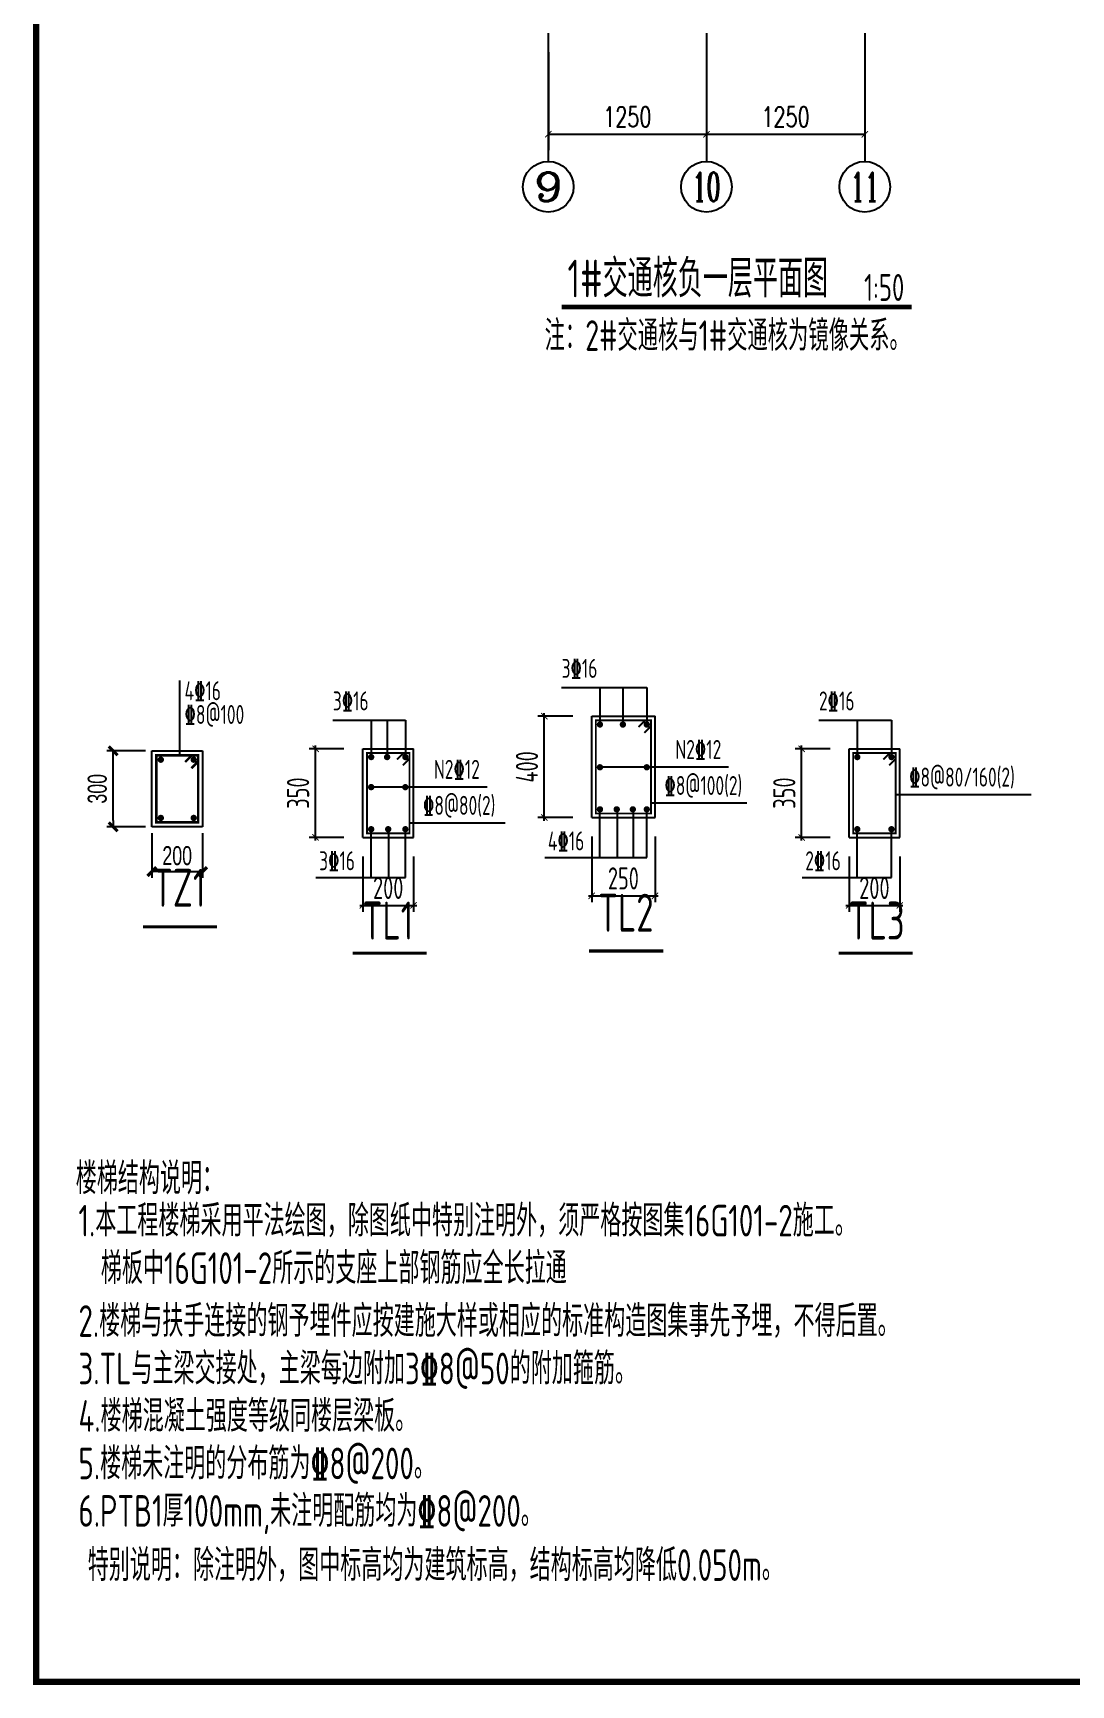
# Model space of a CAD drawing. Extents: x -812054 to 22247, y -644080 to 1003627.
# Drawn here: x -158451 to -150251, y -155995 to -142946 of the extents above; entities that cross this region are included whole.
import ezdxf
from ezdxf.enums import TextEntityAlignment as Align

# ---------------------------------------------------------------- set-up
doc = ezdxf.new("R2010")
doc.units = 0
doc.header["$LTSCALE"] = 1000
doc.layers.get('0').update_dxf_attribs({"linetype": 'CONTINUOUS'})
doc.layers.get('DEFPOINTS').update_dxf_attribs({"linetype": 'CONTINUOUS'})
for name, color, linetype in [('-TK', 7, 'CONTINUOUS'), ('A-AXIS_TEXT', 7, 'CONTINUOUS'), ('AXIS', 3, 'CONTINUOUS'), ('DIM', 2, 'CONTINUOUS'), ('DIM_SYMB', 3, 'CONTINUOUS'), ('FSK_DIM', 3, 'CONTINUOUS'), ('NUM', 7, 'CONTINUOUS'), ('PUB_DIM', 3, 'CONTINUOUS'), ('PUB_TEXT', 2, 'CONTINUOUS'), ('REIN', 6, 'CONTINUOUS'), ('Sbeam-s', 3, 'CONTINUOUS'), ('TEXT', 2, 'CONTINUOUS'), ('THIN', 7, 'CONTINUOUS'), ('大样详图_文字', 60, 'CONTINUOUS')]:
    doc.layers.add(name, color=color, linetype=linetype)
doc.layers.add('AXIS_TEXT', color=7, linetype='CONTINUOUS', lineweight=20)
doc.styles.add('_TCH_AXIS', font='COMPLEX', dxfattribs={"bigfont": 'GBCBIG'})
doc.styles.add('_TCH_DIM_T3', font='SIMPLEX', dxfattribs={"width": 0.705882, "bigfont": 'GBCBIG'})
doc.styles.add('BW_Dim', font='Bweng.shx', dxfattribs={"width": 0.7, "bigfont": 'hztxt.shx'})
doc.styles.add('COMPLEX', font='COMPLEX')
doc.styles.add('TSSD_DIMENSION', font='Tssdeng.shx', dxfattribs={"width": 0.7, "bigfont": 'tssdchn.shx'})
doc.styles.add('TSSD_Norm', font='Tssdeng.shx', dxfattribs={"bigfont": 'tssdchn.shx'})
doc.styles.add('TSSD_REIN', font='tssdeng.shx', dxfattribs={"width": 0.7, "height": 300, "bigfont": 'tssdchn.shx'})
doc.dimstyles.new('_TCH_ARCH&&50', dxfattribs={"dimtxt": 157.5, "dimasz": 50, "dimexe": 125, "dimexo": 150, "dimgap": 58.75, "dimtad": 1, "dimdec": 0, "dimzin": 0, "dimdsep": 46, "dimtxsty": '_TCH_DIM_T3', "dimblk": 'ARCHTICK', "dimcen": 0.09, "dimclrt": 7, "dimazin": 0, "dimtfac": 1, "dimtdec": 0, "dimtix": 1, "dimtmove": 2, "dimatfit": 3, "dimldrblk": 'ARCHTICK', "dimfxl": 1, "dimtolj": 1, "dimtzin": 0, "dimarcsym": 0})
doc.dimstyles.new('Cyz_25_50', dxfattribs={"dimtxt": 150, "dimasz": 50, "dimexe": 50, "dimexo": 50, "dimgap": 50, "dimtad": 1, "dimdec": 0, "dimlfac": 0.5, "dimzin": 0, "dimdsep": 46, "dimtxsty": 'BW_Dim', "dimblk": '_bwk', "dimcen": 0, "dimclrt": 7, "dimadec": 0, "dimazin": 0, "dimtfac": 1, "dimtdec": 0, "dimtix": 1, "dimtmove": 2, "dimatfit": 0, "dimfxl": 1, "dimtolj": 1, "dimtzin": 0, "dimarcsym": 0})
doc.dimstyles.new('TSSD_50_50', dxfattribs={"dimtxt": 175, "dimasz": 50, "dimexe": 50, "dimexo": 150, "dimgap": 50, "dimtad": 1, "dimdec": 0, "dimzin": 0, "dimdsep": 46, "dimtxsty": 'TSSD_DIMENSION', "dimblk": 'ARCHTICK', "dimcen": 0, "dimdle": 25, "dimclrt": 7, "dimadec": 0, "dimazin": 0, "dimtfac": 1, "dimtdec": 0, "dimtix": 1, "dimtmove": 2, "dimatfit": 3, "dimfxl": 1, "dimtolj": 1, "dimtzin": 0, "dimarcsym": 0})

# ---------------------------------------------------------------- blocks, each defined once
blk = doc.blocks.new('A1')
at = {"const_width": 100}
blk.add_lwpolyline([(2500, 58400), (2500, 1000), (83100, 1000), (83100, 58400)], close=True, dxfattribs=at)
blk = doc.blocks.new('_ArchTick')
at = {"color": 0, "linetype": 'ByBlock', "const_width": 0.15}
blk.add_lwpolyline([(-0.5, -0.5), (0.5, 0.5)], dxfattribs=at)
blk = doc.blocks.new('*D1130')
at = {"layer": 'DEFPOINTS', "color": 0, "transparency": 16777216}
for p in [(-155845, -149300), (-155445, -149300), (-155445, -149837)]:
    blk.add_point(p, dxfattribs=at)
at = {"layer": 'DIM', "color": 0, "lineweight": -2, "transparency": 16777216}
for p, q in [((-155845, -149450), (-155845, -149887)), ((-155445, -149450), (-155445, -149887)), ((-155870, -149837), (-155420, -149837))]:
    blk.add_line(p, q, dxfattribs=at)
at = {"layer": 'DIM', "color": 0, "lineweight": -2, "transparency": 16777216, "xscale": 50, "yscale": 50, "zscale": 50, "rotation": 180}
blk.add_blockref('_ArchTick', (-155845, -149837), dxfattribs=at)
at = {"layer": 'DIM', "color": 0, "lineweight": -2, "transparency": 16777216, "xscale": 50, "yscale": 50, "zscale": 50}
blk.add_blockref('_ArchTick', (-155445, -149837), dxfattribs=at)
at = {"layer": 'DIM', "color": 7, "transparency": 16777216, "insert": (-155645, -149699), "char_height": 175, "attachment_point": 5, "style": 'TSSD_DIMENSION'}
blk.add_mtext('\\A1;200', dxfattribs=at)
blk = doc.blocks.new('*D1131')
at = {"layer": 'DEFPOINTS', "color": 0, "transparency": 16777216}
for p in [(-156219, -148600), (-155845, -148600), (-155845, -149300)]:
    blk.add_point(p, dxfattribs=at)
at = {"layer": 'DIM', "color": 0, "lineweight": -2, "transparency": 16777216}
for p, q in [((-155995, -148600), (-156269, -148600)), ((-156219, -149325), (-156219, -148575)), ((-155995, -149300), (-156269, -149300))]:
    blk.add_line(p, q, dxfattribs=at)
at = {"layer": 'DIM', "color": 0, "lineweight": -2, "transparency": 16777216, "xscale": 50, "yscale": 50, "zscale": 50}
for p, rotation in [((-156219, -148600), 90), ((-156219, -149300), 270)]:
    blk.add_blockref('_ArchTick', p, dxfattribs=dict(at, rotation=rotation))
at = {"layer": 'DIM', "color": 7, "transparency": 16777216, "insert": (-156357, -148950), "char_height": 175, "attachment_point": 5, "rotation": 90, "style": 'TSSD_DIMENSION'}
blk.add_mtext('\\A1;350', dxfattribs=at)
blk = doc.blocks.new('_bwk')
blk.add_line((-1, 0), (0, 0))
at = {"const_width": 0.5}
blk.add_lwpolyline([(-0.7, -0.7), (0.7, 0.7)], dxfattribs=at)
blk = doc.blocks.new('*D1132')
at = {"layer": 'DEFPOINTS', "color": 0, "transparency": 16777216}
for p in [(-157818, -148616), (-157512, -148616), (-157512, -149216)]:
    blk.add_point(p, dxfattribs=at)
at = {"layer": 'FSK_DIM', "color": 0, "lineweight": -2, "transparency": 16777216}
for p, q in [((-157562, -148616), (-157868, -148616)), ((-157818, -149166), (-157818, -148666)), ((-157562, -149216), (-157868, -149216))]:
    blk.add_line(p, q, dxfattribs=at)
at = {"layer": 'FSK_DIM', "color": 0, "lineweight": -2, "transparency": 16777216, "xscale": 50, "yscale": 50, "zscale": 50}
for p, rotation in [((-157818, -148616), 90), ((-157818, -149216), 270)]:
    blk.add_blockref('_bwk', p, dxfattribs=dict(at, rotation=rotation))
at = {"layer": 'FSK_DIM', "color": 7, "transparency": 16777216, "insert": (-157943, -148916), "char_height": 150, "attachment_point": 5, "rotation": 90, "style": 'BW_Dim'}
blk.add_mtext('\\A1;300', dxfattribs=at)
blk = doc.blocks.new('*D1133')
at = {"layer": 'DEFPOINTS', "color": 0, "transparency": 16777216}
for p in [(-157512, -149216), (-157112, -149216), (-157112, -149570)]:
    blk.add_point(p, dxfattribs=at)
at = {"layer": 'FSK_DIM', "color": 0, "lineweight": -2, "transparency": 16777216}
for p, q in [((-157512, -149266), (-157512, -149620)), ((-157112, -149266), (-157112, -149620)), ((-157462, -149570), (-157162, -149570))]:
    blk.add_line(p, q, dxfattribs=at)
at = {"layer": 'FSK_DIM', "color": 0, "lineweight": -2, "transparency": 16777216, "xscale": 50, "yscale": 50, "zscale": 50, "rotation": 180}
blk.add_blockref('_bwk', (-157512, -149570), dxfattribs=at)
at = {"layer": 'FSK_DIM', "color": 0, "lineweight": -2, "transparency": 16777216, "xscale": 50, "yscale": 50, "zscale": 50}
blk.add_blockref('_bwk', (-157112, -149570), dxfattribs=at)
at = {"layer": 'FSK_DIM', "color": 7, "transparency": 16777216, "insert": (-157312, -149445), "char_height": 150, "attachment_point": 5, "style": 'BW_Dim'}
blk.add_mtext('\\A1;200', dxfattribs=at)
blk = doc.blocks.new('*D1139')
at = {"layer": 'DEFPOINTS', "color": 0, "transparency": 16777216}
for p in [(-154037, -149143), (-153537, -149143), (-153537, -149761)]:
    blk.add_point(p, dxfattribs=at)
at = {"layer": 'DIM', "color": 0, "lineweight": -2, "transparency": 16777216}
for p, q in [((-154037, -149293), (-154037, -149811)), ((-153537, -149293), (-153537, -149811)), ((-154062, -149761), (-153512, -149761))]:
    blk.add_line(p, q, dxfattribs=at)
at = {"layer": 'DIM', "color": 0, "lineweight": -2, "transparency": 16777216, "xscale": 50, "yscale": 50, "zscale": 50, "rotation": 180}
blk.add_blockref('_ArchTick', (-154037, -149761), dxfattribs=at)
at = {"layer": 'DIM', "color": 0, "lineweight": -2, "transparency": 16777216, "xscale": 50, "yscale": 50, "zscale": 50}
blk.add_blockref('_ArchTick', (-153537, -149761), dxfattribs=at)
at = {"layer": 'DIM', "color": 7, "transparency": 16777216, "insert": (-153787, -149624), "char_height": 175, "attachment_point": 5, "style": 'TSSD_DIMENSION'}
blk.add_mtext('\\A1;250', dxfattribs=at)
blk = doc.blocks.new('*D1140')
at = {"layer": 'DEFPOINTS', "color": 0, "transparency": 16777216}
for p in [(-154412, -148343), (-154037, -148343), (-154037, -149143)]:
    blk.add_point(p, dxfattribs=at)
at = {"layer": 'DIM', "color": 0, "lineweight": -2, "transparency": 16777216}
for p, q in [((-154187, -148343), (-154462, -148343)), ((-154412, -149168), (-154412, -148318)), ((-154187, -149143), (-154462, -149143))]:
    blk.add_line(p, q, dxfattribs=at)
at = {"layer": 'DIM', "color": 0, "lineweight": -2, "transparency": 16777216, "xscale": 50, "yscale": 50, "zscale": 50}
for p, rotation in [((-154412, -148343), 90), ((-154412, -149143), 270)]:
    blk.add_blockref('_ArchTick', p, dxfattribs=dict(at, rotation=rotation))
at = {"layer": 'DIM', "color": 7, "transparency": 16777216, "insert": (-154549, -148743), "char_height": 175, "attachment_point": 5, "rotation": 90, "style": 'TSSD_DIMENSION'}
blk.add_mtext('\\A1;400', dxfattribs=at)
blk = doc.blocks.new('*D1142')
at = {"layer": 'DEFPOINTS', "color": 0, "transparency": 16777216}
for p in [(-152004, -149300), (-151604, -149300), (-151604, -149837)]:
    blk.add_point(p, dxfattribs=at)
at = {"layer": 'DIM', "color": 0, "lineweight": -2, "transparency": 16777216}
for p, q in [((-152004, -149450), (-152004, -149887)), ((-151604, -149450), (-151604, -149887)), ((-152029, -149837), (-151579, -149837))]:
    blk.add_line(p, q, dxfattribs=at)
at = {"layer": 'DIM', "color": 0, "lineweight": -2, "transparency": 16777216, "xscale": 50, "yscale": 50, "zscale": 50, "rotation": 180}
blk.add_blockref('_ArchTick', (-152004, -149837), dxfattribs=at)
at = {"layer": 'DIM', "color": 0, "lineweight": -2, "transparency": 16777216, "xscale": 50, "yscale": 50, "zscale": 50}
blk.add_blockref('_ArchTick', (-151604, -149837), dxfattribs=at)
at = {"layer": 'DIM', "color": 7, "transparency": 16777216, "insert": (-151804, -149699), "char_height": 175, "attachment_point": 5, "style": 'TSSD_DIMENSION'}
blk.add_mtext('\\A1;200', dxfattribs=at)
blk = doc.blocks.new('*D1143')
at = {"layer": 'DEFPOINTS', "color": 0, "transparency": 16777216}
for p in [(-152379, -148600), (-152004, -148600), (-152004, -149300)]:
    blk.add_point(p, dxfattribs=at)
at = {"layer": 'DIM', "color": 0, "lineweight": -2, "transparency": 16777216}
for p, q in [((-152154, -148600), (-152429, -148600)), ((-152379, -149325), (-152379, -148575)), ((-152154, -149300), (-152429, -149300))]:
    blk.add_line(p, q, dxfattribs=at)
at = {"layer": 'DIM', "color": 0, "lineweight": -2, "transparency": 16777216, "xscale": 50, "yscale": 50, "zscale": 50}
for p, rotation in [((-152379, -148600), 90), ((-152379, -149300), 270)]:
    blk.add_blockref('_ArchTick', p, dxfattribs=dict(at, rotation=rotation))
at = {"layer": 'DIM', "color": 7, "transparency": 16777216, "insert": (-152516, -148950), "char_height": 175, "attachment_point": 5, "rotation": 90, "style": 'TSSD_DIMENSION'}
blk.add_mtext('\\A1;350', dxfattribs=at)
blk = doc.blocks.new('_AXISO')
blk.add_circle((0, 0), 0.5)
at = {"layer": 'A-AXIS_TEXT', "style": 'COMPLEX', "width": 1.041667}
blk.add_attdef('A', text='', height=0.56, dxfattribs=at).set_placement((-0.25, -0.28), (0.25, -0.28), align=Align.FIT)
blk = doc.blocks.new('*D1074')
at = {"layer": 'DEFPOINTS', "color": 0, "transparency": 16777216}
for p in [(-154380, -142946), (-153131, -142946), (-153131, -143746)]:
    blk.add_point(p, dxfattribs=at)
at = {"layer": 'PUB_DIM', "color": 0, "lineweight": -2, "transparency": 16777216}
for p, q in [((-154380, -143096), (-154380, -143871)), ((-153131, -143096), (-153131, -143871)), ((-154380, -143746), (-153131, -143746))]:
    blk.add_line(p, q, dxfattribs=at)
at = {"layer": 'PUB_DIM', "color": 0, "lineweight": -2, "transparency": 16777216, "xscale": 50, "yscale": 50, "zscale": 50, "rotation": 180}
blk.add_blockref('_ArchTick', (-154380, -143746), dxfattribs=at)
at = {"layer": 'PUB_DIM', "color": 0, "lineweight": -2, "transparency": 16777216, "xscale": 50, "yscale": 50, "zscale": 50}
blk.add_blockref('_ArchTick', (-153131, -143746), dxfattribs=at)
at = {"layer": 'PUB_DIM', "color": 7, "transparency": 16777216, "insert": (-153756, -143609), "char_height": 157.5, "attachment_point": 5, "style": '_TCH_DIM_T3'}
blk.add_mtext('\\A1;1250', dxfattribs=at)
blk = doc.blocks.new('*D1075')
at = {"layer": 'DEFPOINTS', "color": 0, "transparency": 16777216}
for p in [(-153131, -142946), (-151880, -142946), (-151880, -143746)]:
    blk.add_point(p, dxfattribs=at)
at = {"layer": 'PUB_DIM', "color": 0, "lineweight": -2, "transparency": 16777216}
for p, q in [((-153131, -143096), (-153131, -143871)), ((-151880, -143096), (-151880, -143871)), ((-153131, -143746), (-151880, -143746))]:
    blk.add_line(p, q, dxfattribs=at)
at = {"layer": 'PUB_DIM', "color": 0, "lineweight": -2, "transparency": 16777216, "xscale": 50, "yscale": 50, "zscale": 50, "rotation": 180}
blk.add_blockref('_ArchTick', (-153131, -143746), dxfattribs=at)
at = {"layer": 'PUB_DIM', "color": 0, "lineweight": -2, "transparency": 16777216, "xscale": 50, "yscale": 50, "zscale": 50}
blk.add_blockref('_ArchTick', (-151880, -143746), dxfattribs=at)
at = {"layer": 'PUB_DIM', "color": 7, "transparency": 16777216, "insert": (-152506, -143609), "char_height": 157.5, "attachment_point": 5, "style": '_TCH_DIM_T3'}
blk.add_mtext('\\A1;1250', dxfattribs=at)

msp = doc.modelspace()

# ---------------------------------------------------------------- linework, layer by layer
at = {"layer": 'AXIS'}
for p, q in [((-154380.3, -142946.11), (-154380.3, -143960.72)), ((-153130.78, -142946.11), (-153130.78, -143960.72)), ((-151880.3, -142946.11), (-151880.3, -143960.72))]:
    msp.add_line(p, q, dxfattribs=at)
at = {"layer": 'DIM_SYMB', "const_width": 35}
msp.add_lwpolyline([(-154275.21, -145110.5), (-151508.55, -145110.5)], dxfattribs=at)
at = {"layer": 'NUM', "color": 7, "const_width": 25}
for points in [[(-157582.84, -150006.17), (-156997.78, -150006.17)], [(-154057.51, -150196.91), (-153472.45, -150196.91)], [(-155926.69, -150214.86), (-155341.63, -150214.86)], [(-152086.14, -150214.86), (-151501.08, -150214.86)]]:
    msp.add_lwpolyline(points, dxfattribs=at)
at = {"layer": 'REIN'}
for points, const_width in [([(-153667.67, -148427.83), (-153615.69, -148375.88), (-153569.76, -148375.88), (-153569.76, -149110.88), (-154004.76, -149110.88), (-154004.76, -148375.88), (-153569.76, -148375.88), (-153569.76, -148421.81), (-153621.71, -148473.79)], 15), ([(-155575.02, -148684.81), (-155523.04, -148632.86), (-155477.11, -148632.86), (-155477.11, -149267.86), (-155812.11, -149267.86), (-155812.11, -148632.86), (-155477.11, -148632.86), (-155477.11, -148678.79), (-155529.05, -148730.77)], 15), ([(-151734.46, -148684.81), (-151682.48, -148632.86), (-151636.56, -148632.86), (-151636.56, -149267.86), (-151971.56, -149267.86), (-151971.56, -148632.86), (-151636.56, -148632.86), (-151636.56, -148678.79), (-151688.5, -148730.77)], 15), ([(-157248.74, -148703.93), (-157196.02, -148651.25), (-157146.56, -148651.25), (-157146.56, -149181.25), (-157476.56, -149181.25), (-157476.56, -148651.25), (-157146.56, -148651.25), (-157146.56, -148700.71), (-157199.24, -148753.42)], 20)]:
    msp.add_lwpolyline(points, dxfattribs=dict(at, const_width=const_width))
at = {"layer": 'REIN', "const_width": 25}
for points in [[(-153984.76, -148408.38, 1), (-153959.76, -148408.38, 1)], [(-153803.41, -148408.38, 1), (-153778.41, -148408.38, 1)], [(-153614.76, -148408.38, 1), (-153589.76, -148408.38, 1)], [(-157454.06, -148686.25, 1), (-157429.06, -148686.25, 1)], [(-157194.06, -148686.25, 1), (-157169.06, -148686.25, 1)], [(-155792.11, -148665.36, 1), (-155767.11, -148665.36, 1)], [(-155666.26, -148665.36, 1), (-155641.26, -148665.36, 1)], [(-155522.11, -148665.36, 1), (-155497.11, -148665.36, 1)], [(-153984.76, -148746.16, 1), (-153959.76, -148746.16, 1)], [(-153614.76, -148746.16, 1), (-153589.76, -148746.16, 1)], [(-151951.56, -148665.36, 1), (-151926.56, -148665.36, 1)], [(-151681.56, -148665.36, 1), (-151656.56, -148665.36, 1)], [(-155792.11, -148903.14, 1), (-155767.11, -148903.14, 1)], [(-155522.11, -148903.14, 1), (-155497.11, -148903.14, 1)], [(-157454.06, -149146.25, 1), (-157429.06, -149146.25, 1)], [(-157194.06, -149146.25, 1), (-157169.06, -149146.25, 1)], [(-153984.76, -149078.38, 1), (-153959.76, -149078.38, 1)], [(-153852.11, -149078.38, 1), (-153827.11, -149078.38, 1)], [(-153725.14, -149078.38, 1), (-153700.14, -149078.38, 1)], [(-153614.76, -149078.38, 1), (-153589.76, -149078.38, 1)], [(-155792.11, -149235.36, 1), (-155767.11, -149235.36, 1)], [(-155657.75, -149235.36, 1), (-155632.75, -149235.36, 1)], [(-155522.11, -149235.36, 1), (-155497.11, -149235.36, 1)], [(-151951.56, -149235.36, 1), (-151926.56, -149235.36, 1)], [(-151681.56, -149235.36, 1), (-151656.56, -149235.36, 1)]]:
    msp.add_lwpolyline(points, format="xyb", close=True, dxfattribs=at)
at = {"layer": 'Sbeam-s'}
for p, q in [((-154037.26, -149143.38), (-154037.26, -148343.38)), ((-154037.26, -148343.38), (-153537.26, -148343.38)), ((-153537.26, -149143.38), (-153537.26, -148343.38)), ((-157511.56, -148616.25), (-157111.56, -148616.25)), ((-157511.56, -149216.25), (-157511.56, -148616.25)), ((-157111.56, -148616.25), (-157111.56, -149216.25)), ((-155844.61, -149300.36), (-155844.61, -148600.36)), ((-155844.61, -148600.36), (-155444.61, -148600.36)), ((-155444.61, -149300.36), (-155444.61, -148600.36)), ((-152004.06, -149300.36), (-152004.06, -148600.36)), ((-152004.06, -148600.36), (-151604.06, -148600.36)), ((-151604.06, -149300.36), (-151604.06, -148600.36)), ((-154037.26, -149143.38), (-153537.26, -149143.38)), ((-157111.56, -149216.25), (-157511.56, -149216.25)), ((-155844.61, -149300.36), (-155444.61, -149300.36)), ((-152004.06, -149300.36), (-151604.06, -149300.36))]:
    msp.add_line(p, q, dxfattribs=at)
at = {"layer": 'TEXT'}
for p, q in [((-154275.25, -148116.26), (-153602.26, -148116.26)), ((-153972.26, -148116.26), (-153972.26, -148395.88)), ((-153790.91, -148116.26), (-153790.91, -148395.88)), ((-153602.26, -148116.26), (-153602.26, -148395.88)), ((-156082.6, -148373.24), (-155509.61, -148373.24)), ((-155779.61, -148373.24), (-155779.61, -148652.86)), ((-155653.76, -148373.24), (-155653.76, -148652.86)), ((-155509.61, -148373.24), (-155509.61, -148652.86)), ((-152242.05, -148373.24), (-151669.06, -148373.24)), ((-151939.06, -148373.24), (-151939.06, -148652.86)), ((-151669.06, -148373.24), (-151669.06, -148652.86)), ((-152955.85, -148746.16), (-153972.26, -148746.16)), ((-154863.2, -148903.14), (-155779.61, -148903.14)), ((-150564.63, -148964.29), (-151636.56, -148964.29)), ((-153972.26, -149459.72), (-153972.26, -149078.38)), ((-153834.84, -149459.72), (-153834.84, -149078.38)), ((-153707.86, -149459.72), (-153707.86, -149078.38)), ((-153602.26, -149459.72), (-153602.26, -149078.38)), ((-152812.72, -149030.76), (-153569.76, -149030.76)), ((-155779.61, -149616.7), (-155779.61, -149235.36)), ((-155640.47, -149616.7), (-155640.47, -149235.36)), ((-155509.61, -149616.7), (-155509.61, -149235.36)), ((-154720.07, -149187.74), (-155477.11, -149187.74)), ((-151939.06, -149616.7), (-151939.06, -149235.36)), ((-151669.06, -149616.7), (-151669.06, -149235.36)), ((-154408.58, -149459.72), (-153602.26, -149459.72)), ((-156215.93, -149616.7), (-155509.61, -149616.7)), ((-152375.38, -149616.7), (-151669.06, -149616.7))]:
    msp.add_line(p, q, dxfattribs=at)
at = {"layer": '大样详图_文字', "color": 7}
msp.add_line((-157291.05, -148651.25), (-157291.05, -148061.58), dxfattribs=at)

# ---------------------------------------------------------------- block references
at = {"layer": '-TK', "xscale": 0.5, "yscale": 0.5, "zscale": 0.5}
msp.add_blockref('A1', (-159676.1, -156470.18), dxfattribs=at)
at = {"layer": 'AXIS'}
ref = msp.add_blockref('_AXISO', (-154380.3, -144160.72), dxfattribs=dict(at, xscale=400, yscale=400, zscale=400))
ref.add_attrib('A', '9', dxfattribs={"layer": 'AXIS_TEXT', "height": 226.27, "style": '_TCH_AXIS', "width": 1.5}).set_placement((-154493.44, -144273.86), (-154267.16, -144273.86), align=Align.FIT)
ref = msp.add_blockref('_AXISO', (-153130.78, -144160.72), dxfattribs=dict(at, xscale=400, yscale=400, zscale=400))
ref.add_attrib('A', '10', dxfattribs={"layer": 'AXIS_TEXT', "height": 226.274, "style": '_TCH_AXIS', "width": 0.724138}).set_placement((-153243.92, -144273.86), (-153017.65, -144273.86), align=Align.FIT)
ref = msp.add_blockref('_AXISO', (-151880.3, -144160.72), dxfattribs=dict(at, xscale=400, yscale=400, zscale=400))
ref.add_attrib('A', '11', dxfattribs={"layer": 'AXIS_TEXT', "height": 226.274, "style": '_TCH_AXIS', "width": 0.875}).set_placement((-151993.44, -144273.86), (-151767.16, -144273.86), align=Align.FIT)

# ---------------------------------------------------------------- texts
at = {"layer": 'NUM', "color": 1, "style": 'TSSD_Norm', "width": 0.7}
msp.add_text('TZ1', height=300, dxfattribs=at).set_placement((-157295.76, -149938.13), align=Align.BOTTOM_CENTER)
for s, p in [('TL2', (-153987.29, -150135.37)), ('TL1', (-155848.28, -150196.94)), ('TL3', (-152007.73, -150196.94))]:
    msp.add_text(s, height=300, dxfattribs=at).set_placement(p, align=Align.BOTTOM_LEFT)
at = {"layer": 'PUB_TEXT', "style": 'TSSD_REIN', "width": 0.7}
for s, height, p in [('1#交通核负一层平面图', 297.5, (-154228.77, -145034.14)), ('1:50', 212.5, (-151885.64, -145062.15))]:
    msp.add_text(s, height=height, dxfattribs=at).set_placement(p)
at = {"layer": 'PUB_TEXT', "color": 1, "style": 'TSSD_REIN', "width": 0.7}
msp.add_text('注：2#交通核与1#交通核为镜像关系。', height=241.1348, dxfattribs=at).set_placement((-154409.3, -145456.66))
at = {"layer": 'TEXT', "style": 'TSSD_REIN', "width": 0.7}
for s, p in [('楼梯结构说明：', (-158113.52, -152118.25)), ('1.本工程楼梯采用平法绘图，除图纸中特别注明外，须严格按图集16G101-2施工。', (-158092.16, -152452.52)), ('梯板中16G101-2所示的支座上部钢筋应全长拉通', (-157915.76, -152827.52)), ('2.楼梯与扶手连接的钢予埋件应按建施大样或相应的标准构造图集事先予埋，不得后置。', (-158092.16, -153245.38)), ('3.TL与主梁交接处，主梁每边附加3\x848@50的附加箍筋。', (-158092.16, -153620.38)), ('4.楼梯混凝土强度等级同楼层梁板。', (-158092.16, -153995.38)), ('5.楼梯未注明的分布筋为%%1328@200。', (-158092.16, -154370.38)), ('6.PTB1厚100mm,未注明配筋均为%%1328@200。', (-158092.16, -154745.38))]:
    msp.add_text(s, height=250, dxfattribs=at).set_placement(p)
at = {"layer": 'TEXT', "color": 153, "style": 'TSSD_REIN', "width": 0.7}
msp.add_text('特别说明：除注明外，图中标高均为建筑标高，结构标高均降低0.050m。', height=250, dxfattribs=at).set_placement((-158018.83, -155173.4))
at = {"layer": 'THIN', "color": 0, "style": 'TSSD_REIN', "width": 0.7}
for s, p in [('3\x8416', (-154275.25, -148085.01)), ('3\x8416', (-156082.6, -148341.99)), ('2%%13216', (-152242.05, -148341.99)), ('N2\x8412', (-153376.71, -148725.51)), ('N2\x8412', (-155284.06, -148882.49)), ('%%1328@80/160(2)', (-151529.85, -148943.64)), ('\x848@100(2)', (-153463.05, -149010.11)), ('%%1328@80(2)', (-155370.4, -149167.09)), ('4%%13216', (-154383.54, -149447.88)), ('3%%13216', (-156190.89, -149604.86)), ('2%%13216', (-152350.34, -149604.86))]:
    msp.add_text(s, height=150, dxfattribs=at).set_placement(p, align=Align.BOTTOM_LEFT)
at = {"layer": '大样详图_文字', "color": 7, "style": 'TSSD_REIN', "width": 0.7}
for s, p in [('4\x8416', (-157254.17, -148216.59)), ('\x848@100', (-157254.17, -148404.09))]:
    msp.add_text(s, height=150, dxfattribs=at).set_placement(p)

# ---------------------------------------------------------------- dimensions: what is measured, and where the dimension line sits
at = {"layer": 'DIM'}
for base, p1, p2, picture, middle in [((-154411.73, -148343.38), (-154037.26, -149143.38), (-154037.26, -148343.38), '*D1140', (-154549.23, -148743.38)), ((-156219.08, -148600.36), (-155844.61, -149300.36), (-155844.61, -148600.36), '*D1131', (-156356.58, -148950.36)), ((-152378.52, -148600.36), (-152004.06, -149300.36), (-152004.06, -148600.36), '*D1143', (-152516.02, -148950.36))]:
    dim = msp.add_linear_dim(base=base, p1=p1, p2=p2, angle=90, dimstyle='TSSD_50_50', override={"dimlfac": 0.5}, dxfattribs=at)
    dim.commit()
    dim.dimension.update_dxf_attribs({"geometry": picture, "text_midpoint": middle})
for base, p1, p2, picture, middle in [((-153537.26, -149761.5), (-154037.26, -149143.38), (-153537.26, -149143.38), '*D1139', (-153787.26, -149624)), ((-155444.61, -149836.85), (-155844.61, -149300.36), (-155444.61, -149300.36), '*D1130', (-155644.61, -149699.35)), ((-151604.06, -149836.85), (-152004.06, -149300.36), (-151604.06, -149300.36), '*D1142', (-151804.06, -149699.35))]:
    dim = msp.add_linear_dim(base=base, p1=p1, p2=p2, dimstyle='TSSD_50_50', override={"dimlfac": 0.5}, dxfattribs=at)
    dim.commit()
    dim.dimension.update_dxf_attribs({"geometry": picture, "text_midpoint": middle})
at = {"layer": 'FSK_DIM'}
dim = msp.add_linear_dim(base=(-157818.25, -148616.25), p1=(-157511.56, -149216.25), p2=(-157511.56, -148616.25), angle=90, dimstyle='Cyz_25_50', dxfattribs=at)
dim.commit()
dim.dimension.update_dxf_attribs({"geometry": '*D1132', "text_midpoint": (-157943.25, -148916.25)})
dim = msp.add_linear_dim(base=(-157111.56, -149569.75), p1=(-157511.56, -149216.25), p2=(-157111.56, -149216.25), dimstyle='Cyz_25_50', dxfattribs=at)
dim.commit()
dim.dimension.update_dxf_attribs({"geometry": '*D1133', "text_midpoint": (-157311.56, -149444.75)})
at = {"layer": 'PUB_DIM'}
for p1, p2, picture, middle in [((-154380.3, -142946.11), (-153130.78, -142946.11), '*D1074', (-153755.54, -143608.61)), ((-153130.78, -142946.11), (-151880.3, -142946.11), '*D1075', (-152505.54, -143608.61))]:
    dim = msp.add_aligned_dim(p1=p1, p2=p2, distance=-800, dimstyle='_TCH_ARCH&&50', dxfattribs=at)
    dim.commit()
    dim.dimension.update_dxf_attribs({"geometry": picture, "text_midpoint": middle})

doc.saveas('drawing.dxf')
